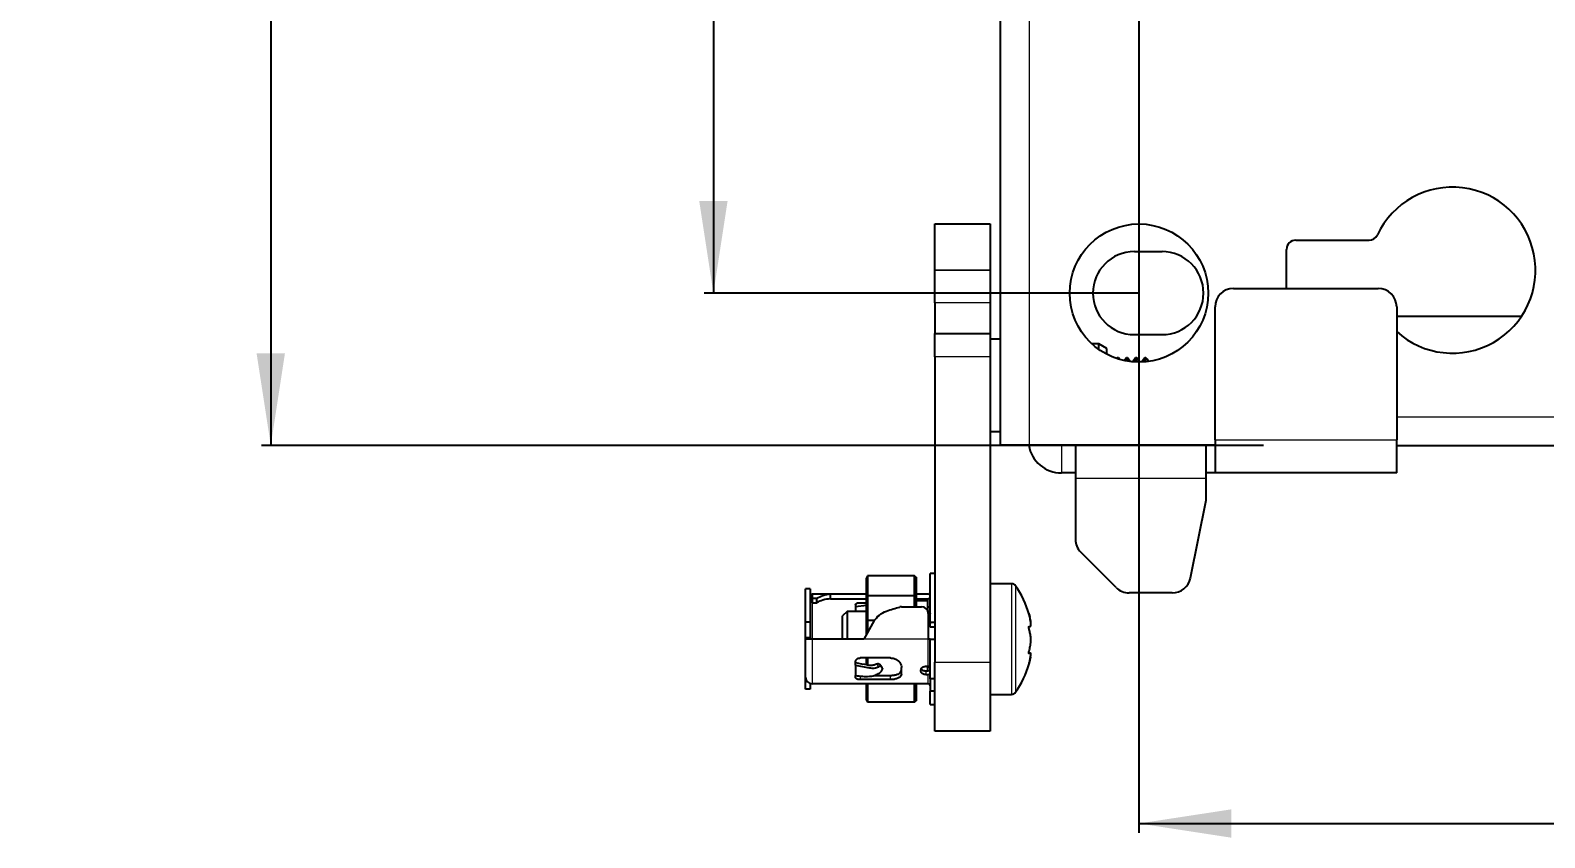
# Model space of a CAD drawing. Header units: millimetres. Extents: x -824 to 1032, y 378 to 1984.
# Drawn here: x -824.3 to -660, y 498.5 to 586.1 of the extents above; entities that cross this region are included whole.
import ezdxf

# ---------------------------------------------------------------- set-up
doc = ezdxf.new("R2010")
doc.units = ezdxf.units.MM
doc.layers.add('FORMAT', color=7, linetype='Continuous')
doc.styles.add('SLDTEXTSTYLE0', font='TXT', dxfattribs={"width": 0.75})
doc.dimstyles.new('SLDDIMSTYLE0', dxfattribs={"dimtxt": 20, "dimasz": 10, "dimexe": 0, "dimexo": 0.0625, "dimgap": 5, "dimtad": 2, "dimdec": 1, "dimrnd": 1e-09, "dimzin": 12, "dimdsep": 46, "dimtxsty": 'SLDTEXTSTYLE0', "dimsah": 1, "dimcen": 0.09, "dimadec": 0, "dimazin": 3, "dimtfac": 1, "dimtofl": 0, "dimtmove": 0, "dimatfit": 3, "dimfxl": 0, "dimfrac": 2, "dimtolj": 1, "dimtzin": 12, "dimarcsym": 0})

# ---------------------------------------------------------------- blocks, each defined once
blk = doc.blocks.new('_D')
at = {"layer": 'FORMAT'}
for p, q in [((-690.54, 1824.1), (-799.18, 1824.1)), ((-798.18, 1824.1), (-798.18, 541.08)), ((-690.54, 541.08), (-799.18, 541.08))]:
    blk.add_line(p, q, dxfattribs=at)
for points in [[(-798.18, 1824.1), (-799.72, 1814.1), (-796.64, 1814.1)], [(-798.18, 541.08), (-796.64, 551.08), (-799.72, 551.08)]]:
    blk.add_solid(points, dxfattribs=at)
at = {"layer": 'FORMAT', "insert": (-823.96, 1153.03), "char_height": 20, "attachment_point": 1, "rotation": 90, "style": 'SLDTEXTSTYLE0'}
blk.add_mtext('1283', dxfattribs=at)
blk = doc.blocks.new('_D_4')
at = {"layer": 'FORMAT'}
for p, q in [((-704.03, 1182.58), (-704.03, 499.09)), ((-48.03, 1182.58), (-48.03, 499.09)), ((-704.03, 500.09), (-48.03, 500.09))]:
    blk.add_line(p, q, dxfattribs=at)
for points in [[(-704.03, 500.09), (-694.03, 498.55), (-694.03, 501.62)], [(-48.03, 500.09), (-58.03, 501.62), (-58.03, 498.55)]]:
    blk.add_solid(points, dxfattribs=at)
at = {"layer": 'FORMAT', "insert": (-398.2, 525.87), "char_height": 20, "attachment_point": 1, "style": 'SLDTEXTSTYLE0'}
blk.add_mtext('656', dxfattribs=at)
blk = doc.blocks.new('_D_5')
at = {"layer": 'FORMAT'}
for p, q in [((-704.04, 1807.59), (-751.18, 1807.59)), ((-750.18, 1807.59), (-750.18, 557.59)), ((-704.04, 557.59), (-751.18, 557.59))]:
    blk.add_line(p, q, dxfattribs=at)
for points in [[(-750.18, 1807.59), (-751.72, 1797.59), (-748.64, 1797.59)], [(-750.18, 557.59), (-748.64, 567.59), (-751.72, 567.59)]]:
    blk.add_solid(points, dxfattribs=at)
at = {"layer": 'FORMAT', "insert": (-775.96, 1153.03), "char_height": 20, "attachment_point": 1, "rotation": 90, "style": 'SLDTEXTSTYLE0'}
blk.add_mtext('1250', dxfattribs=at)

msp = doc.modelspace()

# ---------------------------------------------------------------- linework, layer by layer
at = {"color": 7, "linetype": 'Continuous', "lineweight": 25}
for p, q in [((-719.03, 541.09), (-719.03, 1824.09)), ((-726.18, 565.09), (-720.18, 565.09)), ((-726.18, 560.09), (-726.18, 565.09)), ((-720.18, 565.09), (-720.18, 560.09)), ((-687.03, 563.33), (-679.08, 563.33)), ((-704.53, 562.09), (-701.53, 562.09)), ((-688.03, 558.09), (-688.03, 562.33)), ((-726.18, 560.09), (-726.18, 560.08)), ((-726.18, 556.55), (-726.18, 560.08)), ((-720.18, 560.09), (-720.18, 560.08)), ((-720.18, 560.08), (-720.18, 556.55)), ((-693.78, 558.09), (-678.08, 558.09)), ((-726.18, 556.55), (-726.18, 553.2)), ((-720.18, 556.55), (-720.18, 553.2)), ((-695.78, 541.69), (-695.78, 556.09)), ((-676.08, 556.09), (-676.08, 541.69)), ((-676.08, 555.08), (-662.55, 555.08)), ((-726.18, 553.2), (-720.18, 553.2)), ((-726.18, 550.7), (-726.18, 553.2)), ((-720.18, 553.2), (-720.18, 550.7)), ((-719.03, 552.59), (-720.18, 552.59)), ((-708.4, 552.09), (-709.13, 552.09)), ((-707.53, 551.59), (-708.4, 552.09)), ((-708.4, 551.49), (-708.4, 552.09)), ((-704.53, 553.09), (-701.53, 553.09)), ((-726.18, 550.7), (-726.18, 517.59)), ((-720.18, 550.7), (-720.18, 517.59)), ((-707.53, 550.95), (-707.53, 551.59)), ((-706.4, 550.59), (-706.46, 550.49)), ((-706.26, 550.59), (-706.4, 550.59)), ((-706.4, 550.47), (-706.4, 550.59)), ((-706.12, 550.38), (-706.26, 550.59)), ((-706.26, 550.43), (-706.26, 550.59)), ((-705.4, 550.59), (-705.63, 550.26)), ((-705.26, 550.59), (-705.4, 550.59)), ((-705.4, 550.21), (-705.4, 550.59)), ((-704.95, 550.14), (-705.26, 550.59)), ((-705.26, 550.19), (-705.26, 550.59)), ((-704.4, 550.59), (-704.73, 550.12)), ((-704.26, 550.59), (-704.4, 550.59)), ((-704.4, 550.1), (-704.4, 550.59)), ((-703.91, 550.09), (-704.26, 550.59)), ((-704.26, 550.09), (-704.26, 550.59)), ((-703.4, 550.59), (-703.75, 550.09)), ((-703.28, 550.59), (-703.4, 550.59)), ((-703.4, 550.11), (-703.4, 550.59)), ((-703.03, 550.34), (-703.28, 550.59)), ((-703.28, 550.12), (-703.28, 550.59)), ((-703.03, 550.15), (-703.03, 550.34)), ((-720.18, 542.59), (-719.03, 542.59)), ((-715.93, 541.09), (-719.03, 541.09)), ((-710.93, 541.09), (-715.93, 541.09)), ((-696.78, 541.09), (-710.93, 541.09)), ((-710.93, 541.09), (-710.93, 537.49)), ((-696.78, 541.09), (-696.78, 537.49)), ((-695.78, 541.09), (-696.78, 541.09)), ((-695.78, 541.69), (-695.78, 538.09)), ((-676.08, 538.09), (-676.08, 541.69)), ((-676.08, 541.08), (-75.48, 541.08)), ((-710.93, 538.09), (-712.43, 538.09)), ((-710.93, 537.49), (-710.93, 530.91)), ((-695.78, 538.09), (-696.78, 538.09)), ((-696.78, 537.49), (-696.78, 535.09)), ((-676.08, 538.09), (-695.78, 538.09)), ((-696.78, 535.09), (-698.46, 526.69)), ((-706.52, 525.67), (-710.34, 529.5)), ((-726.18, 527.19), (-726.68, 527.19)), ((-726.68, 521.92), (-726.68, 527.19)), ((-733.46, 526.93), (-733.58, 526.7)), ((-733.58, 524.75), (-733.58, 526.7)), ((-733.46, 526.93), (-733.46, 524.78)), ((-728.38, 526.93), (-733.46, 526.93)), ((-728.38, 524.78), (-728.38, 526.93)), ((-728.18, 526.8), (-728.38, 526.93)), ((-728.18, 526.8), (-728.18, 524.76)), ((-717.85, 526.09), (-720.18, 526.09)), ((-739.68, 525.52), (-740.18, 525.52)), ((-740.18, 521.91), (-740.18, 525.52)), ((-739.68, 525.52), (-739.68, 521.91)), ((-737.48, 524.94), (-739.48, 524.94)), ((-738.98, 524.48), (-739.48, 524.48)), ((-739.48, 524.48), (-739.48, 524.03)), ((-739.48, 524.03), (-738.98, 524.03)), ((-738.98, 524.03), (-738.98, 524.48)), ((-737.48, 524.44), (-737.48, 524.94)), ((-733.58, 524.94), (-737.48, 524.94)), ((-737.48, 524.44), (-733.58, 524.44)), ((-734.28, 524.03), (-733.58, 524.03)), ((-733.46, 524.78), (-733.58, 524.75)), ((-733.58, 522.09), (-733.58, 524.75)), ((-733.46, 524.78), (-733.46, 522.09)), ((-728.38, 524.78), (-733.46, 524.78)), ((-728.38, 523.59), (-728.38, 524.78)), ((-728.18, 524.76), (-728.38, 524.78)), ((-726.88, 524.94), (-728.18, 524.94)), ((-728.18, 524.76), (-728.18, 523.59)), ((-728.18, 524.44), (-726.88, 524.44)), ((-726.98, 524.24), (-728.18, 524.24)), ((-726.98, 524.24), (-726.98, 523.21)), ((-700.42, 525.09), (-705.1, 525.09)), ((-735.68, 523.09), (-736.18, 522.59)), ((-736.18, 520.09), (-736.18, 522.59)), ((-733.58, 523.09), (-735.68, 523.09)), ((-735.68, 523.09), (-735.68, 520.09)), ((-734.78, 523.79), (-734.78, 523.63)), ((-734.78, 523.63), (-733.58, 523.75)), ((-734.78, 523.63), (-734.78, 523.09)), ((-729.78, 523.59), (-727.63, 523.59)), ((-726.98, 523.54), (-726.88, 523.54)), ((-726.68, 523.09), (-726.92, 523.09)), ((-726.88, 522.84), (-726.88, 520.09)), ((-739.68, 521.91), (-740.18, 521.91)), ((-740.18, 520.22), (-740.18, 521.91)), ((-739.68, 521.91), (-739.68, 520.22)), ((-732.73, 522.09), (-733.88, 520.09)), ((-733.46, 522.09), (-733.58, 522.09)), ((-733.58, 520.61), (-733.58, 522.09)), ((-732.73, 522.09), (-733.46, 522.09)), ((-733.46, 522.09), (-733.46, 520.81)), ((-726.68, 521.53), (-726.88, 521.54)), ((-726.68, 521.39), (-726.68, 521.92)), ((-726.68, 521.92), (-726.18, 521.92)), ((-726.18, 521.39), (-726.68, 521.39)), ((-715.79, 521.94), (-715.76, 521.94)), ((-739.68, 520.22), (-740.18, 520.22)), ((-740.18, 520.09), (-740.18, 520.22)), ((-739.48, 520.09), (-740.18, 520.09)), ((-740.18, 515.94), (-740.18, 520.09)), ((-739.68, 520.22), (-739.68, 520.09)), ((-733.88, 520.09), (-739.48, 520.09)), ((-726.68, 520.09), (-726.88, 520.09)), ((-726.68, 515.76), (-726.68, 520.09)), ((-726.68, 520.09), (-726.18, 520.09)), ((-734.78, 517.27), (-734.78, 517.59)), ((-730.98, 518.04), (-734.28, 518.04)), ((-733.58, 517.31), (-733.58, 518.04)), ((-733.46, 518.04), (-733.46, 517.26)), ((-731.9, 517.03), (-732.13, 517.33)), ((-726.18, 510.09), (-726.18, 517.59)), ((-720.18, 517.59), (-720.18, 510.09)), ((-715.82, 518.56), (-715.98, 518.56)), ((-740.18, 514.65), (-740.18, 515.94)), ((-734.78, 517.27), (-734.78, 516.14)), ((-734.78, 515.93), (-734.78, 516.14)), ((-730.98, 515.69), (-734.28, 515.69)), ((-732.7, 516.14), (-730.98, 516.14)), ((-731.85, 516.89), (-731.85, 516.86)), ((-729.78, 516.33), (-729.78, 517.01)), ((-727.68, 516.6), (-727.68, 516.72)), ((-727.13, 517.13), (-726.88, 517.13)), ((-727.13, 516.63), (-726.88, 516.63)), ((-727.13, 516.24), (-726.88, 516.24)), ((-726.98, 517.09), (-726.72, 517.09)), ((-726.98, 517.09), (-726.98, 516.63)), ((-726.18, 515.76), (-726.68, 515.76)), ((-726.68, 515.76), (-726.68, 514.45)), ((-739.68, 514.65), (-740.18, 514.65)), ((-739.68, 515.27), (-739.68, 514.65)), ((-737.48, 515.24), (-739.48, 515.24)), ((-726.88, 515.24), (-737.48, 515.24)), ((-733.58, 513.47), (-733.58, 515.24)), ((-733.46, 515.24), (-733.46, 513.24)), ((-728.38, 513.24), (-728.38, 515.24)), ((-728.18, 515.24), (-728.18, 513.37)), ((-726.68, 512.99), (-726.68, 514.45)), ((-726.18, 514.45), (-726.68, 514.45)), ((-720.18, 514.09), (-717.85, 514.09)), ((-733.58, 513.47), (-733.46, 513.24)), ((-728.38, 513.24), (-733.46, 513.24)), ((-728.38, 513.24), (-728.18, 513.37)), ((-726.68, 512.99), (-726.18, 512.99)), ((-720.18, 510.09), (-726.18, 510.09))]:
    msp.add_line(p, q, dxfattribs=at)
at = {"color": 8, "linetype": 'Continuous', "lineweight": 18}
for p, q in [((-715.93, 1824.09), (-715.93, 541.09)), ((-720.18, 560.09), (-726.18, 560.09)), ((-726.18, 560.08), (-720.18, 560.08)), ((-720.18, 556.55), (-726.18, 556.55)), ((-720.18, 550.7), (-726.18, 550.7)), ((-676.08, 544.18), (-75.48, 544.18)), ((-712.43, 541.09), (-712.43, 538.09)), ((-695.78, 541.69), (-676.08, 541.69)), ((-696.78, 537.49), (-710.93, 537.49)), ((-717.85, 526.09), (-717.85, 519.82)), ((-717.41, 525.86), (-717.41, 519.83)), ((-739.48, 524.03), (-739.48, 520.09)), ((-726.88, 523.54), (-726.88, 524.44)), ((-739.48, 520.09), (-739.48, 515.24)), ((-726.88, 520.09), (-733.88, 520.09)), ((-726.88, 517.13), (-726.88, 520.09)), ((-717.85, 519.82), (-717.85, 514.09)), ((-717.41, 519.83), (-717.41, 514.31)), ((-726.18, 517.59), (-720.18, 517.59)), ((-734.28, 516.14), (-734.28, 515.69)), ((-730.98, 515.69), (-730.98, 516.14)), ((-727.13, 516.63), (-727.13, 516.24)), ((-726.88, 515.24), (-726.88, 516.24))]:
    msp.add_line(p, q, dxfattribs=at)
at = {"color": 7, "linetype": 'Continuous', "lineweight": 25, "flags": 128}
for points in [[(-739.48, 524.94), (-739.62, 524.92), (-739.68, 524.91)], [(-726.68, 524.47), (-726.74, 524.45), (-726.88, 524.44)], [(-726.68, 523.56), (-726.74, 523.55), (-726.88, 523.54)], [(-715.76, 521.99), (-715.88, 522.5), (-715.94, 522.76)], [(-715.95, 517.39), (-715.88, 517.65), (-715.77, 518.17)], [(-726.98, 516.96), (-726.94, 517.05), (-726.92, 517.09)], [(-726.68, 517.01), (-726.68, 517.04), (-726.7, 517.06), (-726.71, 517.08), (-726.74, 517.1), (-726.77, 517.11), (-726.8, 517.12), (-726.84, 517.13), (-726.88, 517.13)], [(-726.68, 516.61), (-726.74, 516.62), (-726.88, 516.63)]]:
    msp.add_lwpolyline(points, dxfattribs=at)
at = {"color": 7, "linetype": 'Continuous', "lineweight": 25}
msp.add_circle((-704.03, 557.59), 7.5, dxfattribs=at)
for centre, radius, start, end in [((-670.03, 560.08), 9, 227.7612, 154.8493), ((-687.03, 562.33), 1, 90, 180), ((-679.08, 564.33), 1, 270, 334.8493), ((-704.53, 557.59), 4.5, 90, 270), ((-701.53, 557.59), 4.5, 270, 90), ((-693.78, 556.09), 2, 90, 180), ((-678.08, 556.09), 2, 0, 90), ((-712.43, 541.69), 3.6, 189.5941, 270), ((-708.93, 530.91), 2, 180, 225), ((-717.85, 525.55), 0.54, 35.2515, 90), ((-725.58, 520.09), 10, 15.4963, 35.2515), ((-705.1, 527.09), 2, 225, 270), ((-700.42, 527.09), 2, 270, 348.6901), ((-739.48, 524.24), 0.2, 90, 180), ((-726.88, 525.14), 0.2, 270, 0), ((-729.78, 522.84), 0.75, 90, 105.0484), ((-727.63, 522.84), 0.75, 0, 90), ((-726.78, 523.17), 0.0996, 305.5332, 356.0721), ((-725.58, 520.09), 10, 324.7485, 344.3485), ((-739.48, 515.94), 0.7, 180, 270), ((-726.86, 516.06), 0.183, 7.3339, 95.8124), ((-726.88, 515.04), 0.2, 0, 90), ((-717.85, 514.63), 0.54, 270, 324.7485)]:
    msp.add_arc(centre, radius, start, end, dxfattribs=at)
for points, knots in [([(-739.48, 524.94), (-739.48, 524.9), (-739.48, 524.84), (-739.48, 524.59), (-739.48, 524.48)], [0, 0, 0, 0, 0.559866, 1, 1, 1, 1]), ([(-737.48, 524.94), (-737.76, 524.9), (-738.26, 524.84), (-738.76, 524.59), (-738.98, 524.48)], [0, 0, 0, 0, 0.559911, 1, 1, 1, 1]), ([(-737.48, 524.44), (-737.76, 524.41), (-738.26, 524.37), (-738.76, 524.13), (-738.98, 524.03)], [0, 0, 0, 0, 0.559868, 1, 1, 1, 1]), ([(-734.78, 523.79), (-734.77, 523.82), (-734.76, 523.88), (-734.68, 523.95), (-734.55, 524), (-734.41, 524.02), (-734.32, 524.03), (-734.28, 524.03)], [0, 0, 0, 0, 0.214295, 0.42863, 0.64223, 0.856153, 1, 1, 1, 1]), ([(-732.73, 522.09), (-732.56, 522.3), (-732.21, 522.75), (-731.22, 523.22), (-730.46, 523.43), (-729.98, 523.56)], [0, 0, 0, 0, 0.254027, 0.526591, 1, 1, 1, 1]), ([(-726.68, 522.86), (-726.68, 522.85), (-726.68, 522.83), (-726.7, 522.8), (-726.74, 522.77), (-726.81, 522.76), (-726.87, 522.75), (-726.89, 522.75)], [0, 0, 0, 0, 0.187462, 0.362386, 0.517277, 0.750642, 1, 1, 1, 1]), ([(-715.98, 517.29), (-715.98, 517.29), (-715.98, 517.29), (-715.97, 517.32), (-715.93, 517.47), (-715.85, 517.79), (-715.78, 518.15), (-715.75, 518.43), (-715.77, 518.58), (-715.85, 518.55), (-715.93, 518.52), (-715.96, 518.52), (-715.97, 518.54), (-715.98, 518.56), (-715.98, 518.58), (-715.98, 518.61), (-715.97, 518.68), (-715.91, 518.91), (-715.82, 519.27), (-715.75, 519.77), (-715.76, 520.27), (-715.82, 520.7), (-715.9, 521.01), (-715.96, 521.23), (-715.97, 521.31), (-715.98, 521.35), (-715.98, 521.38), (-715.98, 521.4), (-715.97, 521.43), (-715.92, 521.47), (-715.84, 521.45), (-715.77, 521.49), (-715.75, 521.63), (-715.77, 521.95), (-715.85, 522.35), (-715.93, 522.68), (-715.96, 522.82), (-715.98, 522.87), (-715.98, 522.88), (-715.98, 522.88), (-715.98, 522.88), (-715.97, 522.84), (-715.93, 522.71), (-715.9, 522.58), (-715.88, 522.48)], [0, 0, 0, 0, 0.0026686, 0.0064218, 0.016822, 0.0633089, 0.1186167, 0.153644, 0.1889574, 0.2659451, 0.2912464, 0.3039247, 0.3102987, 0.3130505, 0.3158307, 0.3182183, 0.322425, 0.3354524, 0.396277, 0.4576384, 0.4936443, 0.5450303, 0.6026058, 0.6170048, 0.6242386, 0.6271493, 0.6300928, 0.6326061, 0.6364059, 0.6472121, 0.6957263, 0.7518968, 0.7864702, 0.8212412, 0.8890013, 0.9224389, 0.9362422, 0.9405744, 0.9433569, 0.9457264, 0.9480899, 0.9522842, 0.9652368, 1, 1, 1, 1]), ([(-726.68, 521.8), (-726.68, 521.79), (-726.68, 521.77), (-726.7, 521.75), (-726.74, 521.73), (-726.81, 521.73), (-726.86, 521.74), (-726.88, 521.74)], [0, 0, 0, 0, 0.195302, 0.377541, 0.538909, 0.761383, 1, 1, 1, 1]), ([(-715.76, 521.94), (-715.76, 521.94), (-715.75, 521.94), (-715.76, 521.99), (-715.76, 521.99)], [0, 0, 0, 0, 0.963374, 1, 1, 1, 1]), ([(-734.78, 517.59), (-734.77, 517.64), (-734.76, 517.74), (-734.68, 517.87), (-734.55, 517.97), (-734.41, 518.03), (-734.32, 518.03), (-734.28, 518.04)], [0, 0, 0, 0, 0.214373, 0.428779, 0.642592, 0.856666, 1, 1, 1, 1]), ([(-734.78, 517.56), (-734.35, 517.46), (-733.76, 517.33), (-732.95, 517.21), (-732.65, 517.33), (-732.51, 517.39)], [0, 0, 0, 0, 0.5666604, 0.7809048, 1, 1, 1, 1]), ([(-732.51, 517.39), (-732.46, 517.41), (-732.36, 517.43), (-732.24, 517.42), (-732.19, 517.38), (-732.17, 517.37)], [0, 0, 0, 0, 0.3691258, 0.7382556, 1, 1, 1, 1]), ([(-732.13, 517.32), (-732.14, 517.34), (-732.15, 517.35), (-732.17, 517.37), (-732.17, 517.37)], [0, 0, 0, 0, 0.872289, 1, 1, 1, 1]), ([(-730.98, 518.04), (-730.85, 518.02), (-730.58, 518), (-730.22, 517.81), (-729.95, 517.55), (-729.8, 517.27), (-729.79, 517.09), (-729.78, 517.01)], [0, 0, 0, 0, 0.213238, 0.42649, 0.63916, 0.849598, 1, 1, 1, 1]), ([(-734.78, 517.27), (-734.28, 517.16), (-733.61, 517.02), (-732.72, 516.9), (-732.41, 517.03), (-732.26, 517.09)], [0, 0, 0, 0, 0.5876932, 0.7908183, 1, 1, 1, 1]), ([(-734.78, 516.14), (-734.28, 516.07), (-733.61, 515.99), (-732.72, 516.1), (-732.41, 516.27), (-732.26, 516.35)], [0, 0, 0, 0, 0.587693, 0.790818, 1, 1, 1, 1]), ([(-734.28, 515.69), (-734.34, 515.69), (-734.45, 515.7), (-734.6, 515.73), (-734.71, 515.79), (-734.77, 515.86), (-734.78, 515.91), (-734.78, 515.93)], [0, 0, 0, 0, 0.214445, 0.428893, 0.643239, 0.857188, 1, 1, 1, 1]), ([(-731.85, 516.89), (-731.86, 516.93), (-731.87, 517.01), (-731.94, 517.08), (-732.05, 517.12), (-732.17, 517.11), (-732.24, 517.09), (-732.26, 517.09)], [0, 0, 0, 0, 0.225883, 0.451767, 0.67765, 0.903524, 1, 1, 1, 1]), ([(-732.26, 516.35), (-732.21, 516.38), (-732.11, 516.43), (-731.99, 516.55), (-731.9, 516.68), (-731.86, 516.79), (-731.85, 516.85), (-731.85, 516.86)], [0, 0, 0, 0, 0.225867, 0.451734, 0.677598, 0.903479, 1, 1, 1, 1]), ([(-730.98, 516.14), (-730.85, 516.15), (-730.58, 516.16), (-730.22, 516.25), (-729.95, 516.4), (-729.8, 516.6), (-729.79, 516.74), (-729.78, 516.8)], [0, 0, 0, 0, 0.2128745, 0.4257668, 0.6379374, 0.8473525, 1, 1, 1, 1]), ([(-729.78, 516.33), (-729.79, 516.25), (-729.82, 516.09), (-730.02, 515.9), (-730.31, 515.77), (-730.65, 515.7), (-730.88, 515.69), (-730.98, 515.69)], [0, 0, 0, 0, 0.2128333, 0.4258501, 0.6355415, 0.8465873, 1, 1, 1, 1]), ([(-727.68, 516.72), (-727.67, 516.76), (-727.66, 516.85), (-727.57, 516.98), (-727.43, 517.07), (-727.27, 517.13), (-727.17, 517.13), (-727.13, 517.13)], [0, 0, 0, 0, 0.214305, 0.42865, 0.642279, 0.856223, 1, 1, 1, 1]), ([(-727.13, 516.24), (-727.19, 516.24), (-727.32, 516.25), (-727.48, 516.31), (-727.6, 516.4), (-727.67, 516.5), (-727.68, 516.57), (-727.68, 516.6)], [0, 0, 0, 0, 0.214393, 0.428789, 0.643061, 0.856854, 1, 1, 1, 1]), ([(-727.64, 516.86), (-727.62, 516.83), (-727.57, 516.76), (-727.43, 516.68), (-727.27, 516.64), (-727.17, 516.64), (-727.13, 516.63)], [0, 0, 0, 0, 0.252501, 0.5315678, 0.8111426, 1, 1, 1, 1])]:
    msp.add_open_spline(points, degree=3, knots=knots, dxfattribs=at)
at = {"color": 8, "linetype": 'Continuous', "lineweight": 18}
msp.add_open_spline([(-732.26, 517.09), (-732.3, 517.14), (-732.37, 517.22), (-732.45, 517.33), (-732.49, 517.38), (-732.51, 517.39)], degree=3, knots=[0, 0, 0, 0, 0.502362, 0.815418, 1, 1, 1, 1], dxfattribs=at)

# ---------------------------------------------------------------- dimensions: what is measured, and where the dimension line sits
at = {"layer": 'FORMAT'}
for base, p1, p2, angle, picture, middle in [((-798.18, 541.08), (-690.53, 1824.1), (-690.53, 541.08), 90, '_D', (-798.18, 1182.59)), ((-750.18, 557.59), (-704.03, 1807.59), (-704.03, 557.59), 90, '_D_5', (-750.18, 1182.59)), ((-48.03, 500.09), (-704.03, 1182.59), (-48.03, 1182.59), 0, '_D_4', (-376.03, 500.09))]:
    dim = msp.add_linear_dim(base=base, p1=p1, p2=p2, angle=angle, dimstyle='SLDDIMSTYLE0', dxfattribs=at)
    dim.commit()
    dim.dimension.update_dxf_attribs({"geometry": picture, "text_midpoint": middle, "dimtype": 160})

doc.saveas('drawing.dxf')
